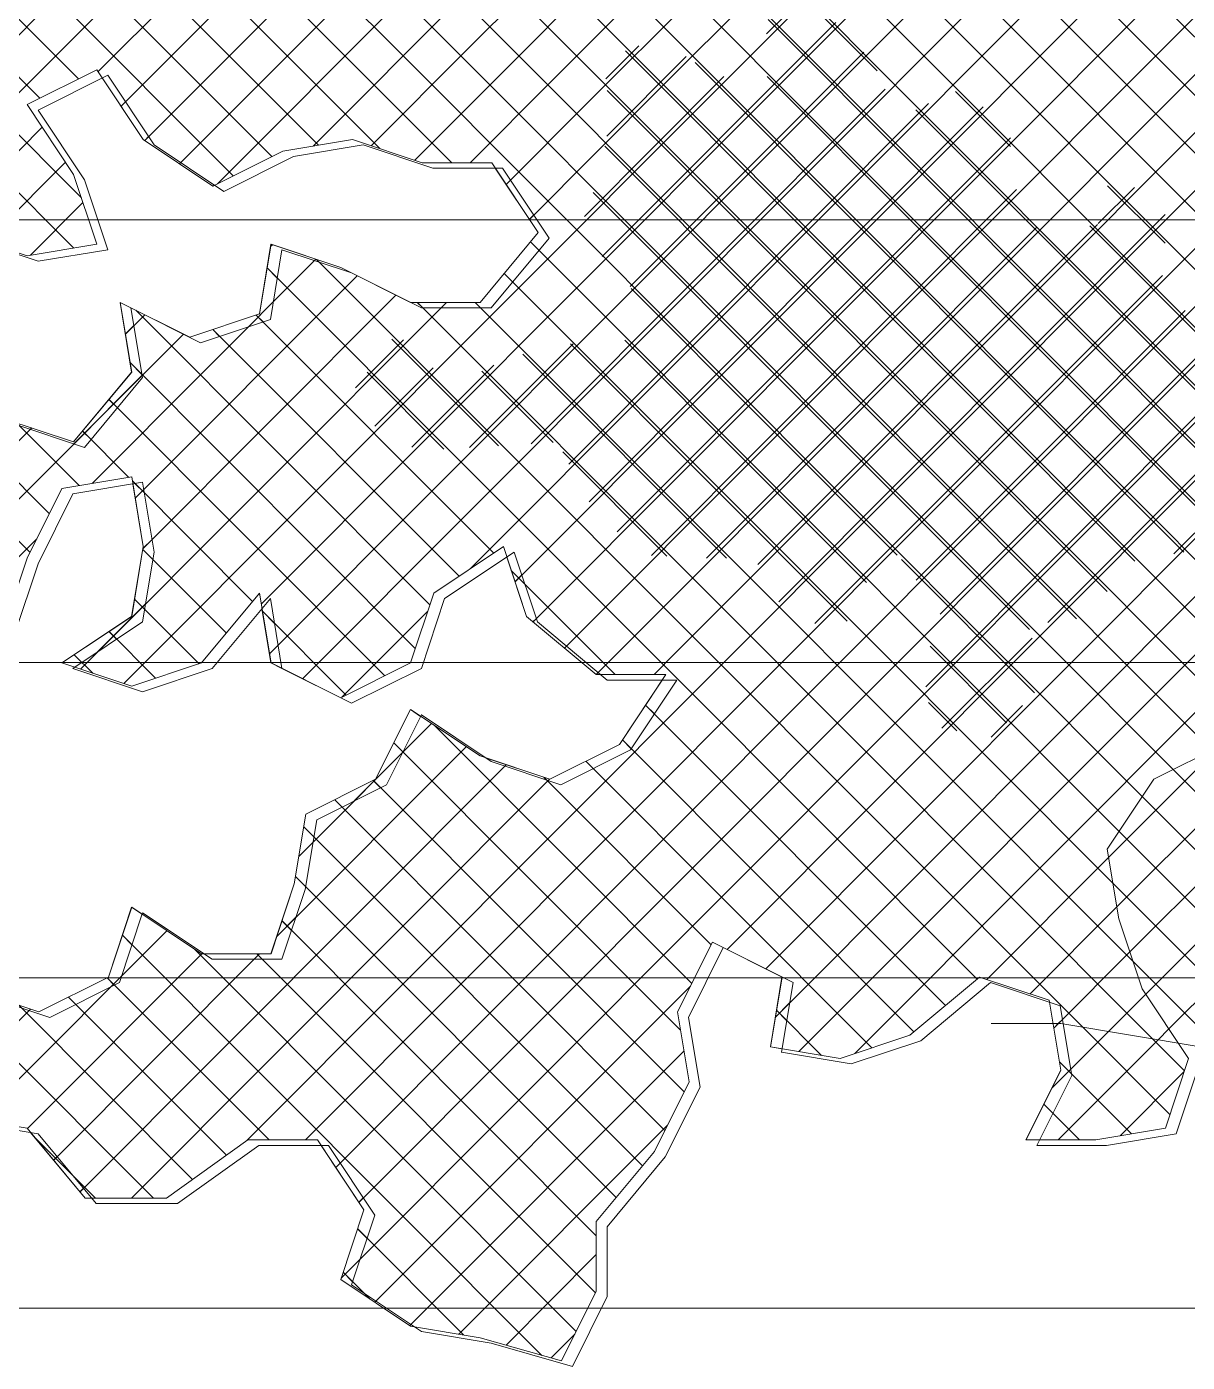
# Model space of a CAD drawing. Header units: millimetres. Extents: x -35517 to 139323, y -3702 to 5999.
# Drawn here: x 132737 to 134307, y 1986 to 3792 of the extents above; entities that cross this region are included whole.
import ezdxf

# ---------------------------------------------------------------- set-up
doc = ezdxf.new("R2010")
doc.units = ezdxf.units.MM
for name, color, linetype, lineweight in [('G-ANNO-TEXT', 231, 'Continuous', 5), ('G-IMPT', 8, 'Continuous', 5), ('L-PLNT', 71, 'Continuous', 5)]:
    doc.layers.add(name, color=color, linetype=linetype, lineweight=lineweight)

# ---------------------------------------------------------------- blocks, each defined once
blk = doc.blocks.new('SVA_Shades of Green Tree - Australian_Tree_based_on_Leopard_Tree_2901-1101184-GENERAL EAST ELEVATION')
at = {"layer": 'G-IMPT'}
for p, q in [((25711.4, 3775.9), (26139, 4204.3)), ((24622.4, 3721.5), (24202, 4142.6)), ((24606.5, 3659.1), (24141.6, 4124.7)), ((24658.2, 3764), (24289, 4133.8)), ((23933.3, 3485.1), (24557.3, 4110.1)), ((24831.8, 3747.1), (24480.6, 4098.8)), ((24968.6, 3688.4), (24547.7, 4110)), ((23793.3, 3423.2), (24465.2, 4096.3)), ((24440.3, 3590.2), (23935.9, 4095.4)), ((24492.5, 3616.3), (24014.2, 4095.4)), ((24555.5, 3631.7), (24089.4, 4098.6)), ((24257.5, 3731.3), (24616.1, 4090.5)), ((24736.5, 3764), (24405.7, 4095.4)), ((24231.1, 3721.3), (23885.4, 4067.6)), ((24288.8, 3684.3), (24669.5, 4065.7)), ((25024.8, 3710.6), (24671.8, 4064.1)), ((24320.8, 3637.9), (24716.5, 4034.3)), ((24178.9, 3695.2), (23865.8, 4008.8)), ((24367.8, 3606.6), (24777.3, 4016.8)), ((24419.1, 3579.6), (24848.2, 4009.3)), ((25135.7, 3677.9), (24797.4, 4016.8)), ((24235, 3560.6), (23822.4, 3973.8)), ((24681.6, 3764), (24895.2, 3978)), ((26029.6, 3253.1), (25296.2, 3987.7)), ((24224.6, 3492.6), (23775.4, 3942.5)), ((24759.9, 3764), (24944.9, 3949.3)), ((25020.9, 3711.7), (25262.2, 3953.5)), ((25328.4, 3720.2), (25106.2, 3942.8)), ((25951.3, 3253.1), (25261.6, 3943.9)), ((26107.9, 3253.1), (25413.9, 3948.3)), ((26128.9, 3310.4), (25503.5, 3936.9)), ((24534, 2910.4), (25556, 3934)), ((24825.4, 3751.2), (25003.6, 3929.7)), ((25323, 3779.1), (25468.2, 3924.5)), ((24760.7, 3058.9), (25618, 3917.7)), ((25306.3, 3134.9), (26087.2, 3917.1)), ((24821.4, 3041.4), (25670.6, 3892)), ((24872.9, 3720.4), (25037.8, 3885.5)), ((25611.5, 3362.2), (26139, 3890.6)), ((25081.4, 3693.9), (25257.3, 3870.1)), ((25873, 3253.1), (25257.8, 3869.3)), ((24845.7, 2987.3), (25711.4, 3854.4)), ((25279, 3691.2), (25113.9, 3856.6)), ((24920.5, 3689.6), (25060.5, 3829.9)), ((25229.7, 3662.1), (25061.7, 3830.5)), ((25141.9, 3676.1), (25290.2, 3824.7)), ((25311.1, 3732), (25226.2, 3817.1)), ((25689.8, 3362.2), (26139, 3812.1)), ((24939.4, 3481.2), (25255.3, 3797.6)), ((25161.4, 3782), (25186.5, 3807.2)), ((25948.4, 3015.2), (25163.5, 3801.4)), ((25819.5, 3698.8), (25711.4, 3807.1)), ((24888.4, 2951.6), (25711.4, 3775.9)), ((25197.5, 3653.4), (25323, 3779.1)), ((24616.7, 3699), (24681.6, 3764)), ((24626.9, 3630.8), (24759.9, 3764)), ((25286.3, 3134.9), (24658.2, 3764)), ((25364.6, 3134.9), (24736.5, 3764)), ((24944.2, 3721.3), (24988.9, 3766.1)), ((25659.7, 3069.1), (24970.7, 3759.3)), ((24977.3, 3440.8), (25293.2, 3757.2)), ((24685.7, 3611.2), (24825.4, 3751.2)), ((25442.9, 3134.9), (24831.8, 3747.1)), ((24945.4, 3644), (25052.9, 3751.7)), ((25725.7, 3081.5), (25064.8, 3743.5)), ((24735.8, 3607.9), (24622.4, 3721.5)), ((24760.6, 3607.9), (24872.9, 3720.4)), ((24915.1, 3535.3), (25103.8, 3724.3)), ((25149.7, 3134.9), (25748.9, 3735.1)), ((25895.2, 2990.1), (25162.2, 3724.3)), ((25685.8, 3362.2), (25328.4, 3720.2)), ((24840.8, 3531.4), (25020.9, 3711.7)), ((24843.2, 3227.9), (25321.9, 3707.4)), ((25622.1, 3028.4), (24946.1, 3705.5)), ((25505.7, 3228.9), (25024.8, 3710.6)), ((25228, 3134.9), (25794.3, 3702.1)), ((25491.2, 3630), (25417.1, 3704.3)), ((24288.7, 3684.3), (24294.6, 3690.2)), ((24292.5, 2903.7), (25081.4, 3693.9)), ((24548.3, 3630.5), (24616.7, 3699)), ((24809.5, 3578.4), (24920.5, 3689.6)), ((24894, 3200.4), (25380.7, 3687.9)), ((25490.5, 3165.6), (24968.6, 3688.4)), ((25607.5, 3362.2), (25279, 3691.2)), ((24478.2, 3011.3), (25141.9, 3676.1)), ((24921.5, 3149.5), (25454.4, 3683.3)), ((25520.9, 3292.1), (25135.7, 3677.9)), ((26139, 2902.8), (25363.6, 3679.4)), ((24040.1, 3513.5), (24182.1, 3655.8)), ((24489.4, 2944.1), (25197.5, 3653.4)), ((24638.5, 3627), (24606.5, 3659.1)), ((25536, 3355.3), (25229.7, 3662.1)), ((24320.7, 3637.9), (24325.9, 3643.2)), ((25580.7, 2991.4), (24943, 3630.2)), ((24959.4, 3109), (25491.2, 3641.8)), ((24105.6, 3500.8), (24213.4, 3608.8)), ((24367.7, 3606.6), (24369.2, 3608.1)), ((24809.4, 3578.4), (24815.3, 3584.4)), ((25541.7, 2986.5), (26139, 3584.8)), ((25700.4, 3499), (25622.8, 3576.6)), ((25516.9, 2976.8), (24927.2, 3567.6)), ((25005.8, 3077.1), (25499.6, 3571.7)), ((25610.1, 3525.6), (25658.9, 3574.5)), ((24166, 3482.8), (24237.1, 3554.1)), ((24840.7, 3531.4), (24846.7, 3537.3)), ((25080.4, 3073.4), (25527.7, 3521.5)), ((25149.8, 3064.6), (25609.1, 3524.6)), ((25178, 3014.4), (25700.6, 3537.9)), ((26139, 2981.2), (25598.5, 3522.6)), ((25712.3, 3079), (26139, 3506.4)), ((24490.8, 3494.6), (24493.3, 3497.1)), ((24490.9, 3494.6), (24493.5, 3497.1)), ((24853.7, 3489.7), (24842.3, 3501.1)), ((25208, 3134.9), (24842.4, 3501.1)), ((24249.5, 3174.4), (24552.2, 3477.5)), ((24550.2, 3475.7), (24552.1, 3477.5)), ((24556.6, 3473.6), (24552.9, 3477.3)), ((25052, 2977.4), (24553.1, 3477.3)), ((24307.8, 3154.3), (24608.1, 3455.1)), ((24499.8, 3452), (24486, 3465.8)), ((25028.4, 2922.7), (24486.1, 3465.8)), ((24818.1, 3446.9), (24806.7, 3458.4)), ((25129.7, 3134.9), (24806.8, 3458.4)), ((25227, 2985), (25696.9, 3455.7)), ((25376.7, 2899.6), (25941.3, 3465.2)), ((25338.3, 3077.3), (24978.6, 3437.7)), ((24233.8, 2923.3), (24728.8, 3419.2)), ((24318.3, 3086.4), (24660.3, 3429)), ((24460.8, 3386.2), (24494.4, 3419.8)), ((24696.6, 3411.8), (24689.2, 3419.2)), ((25075.7, 3032.2), (24689.3, 3419.2)), ((24721.3, 3411.8), (24728.7, 3419.2)), ((24774.9, 3411.8), (24767.5, 3419.2)), ((25099.3, 3087), (24767.6, 3419.2)), ((24294.4, 3376.2), (24320.7, 3402.5)), ((24706.1, 3010.2), (24308.4, 3408.6)), ((24480.7, 3392.8), (24471.4, 3402)), ((24792.7, 3080.3), (24471.5, 3402)), ((25363.8, 3043.6), (25727.7, 3408.1)), ((24294.3, 3376.2), (24306, 3387.9)), ((24421.9, 3373.2), (24412.7, 3382.4)), ((24745.7, 3049), (24412.8, 3382.4)), ((25396.2, 2997.6), (25779.1, 3381.2)), ((23932.1, 2934.9), (24372.9, 3376.3)), ((24605.7, 3303.7), (24670.4, 3368.6)), ((24799.2, 3225.2), (24655, 3369.6)), ((24759.8, 3222.9), (24899.9, 3363.2)), ((25270.7, 2988.2), (24896.3, 3363.2)), ((25296.8, 3040.4), (24969.9, 3368)), ((25489.6, 3161.7), (25689.8, 3362.2)), ((25514.3, 3264.9), (25611.5, 3362.2)), ((25792.5, 3176.9), (25607.5, 3362.2)), ((25887.2, 3160.4), (25685.8, 3362.2)), ((25107.3, 3073.4), (24832.1, 3349.1)), ((25534.6, 3128.3), (25752.1, 3346.2)), ((25710.1, 3181), (25536, 3355.3)), ((24317, 3321.4), (24300.7, 3337.8)), ((24686.5, 2951.4), (24300.8, 3337.8)), ((24725.3, 3220.8), (24621.5, 3324.8)), ((24631.9, 3251.6), (24710.8, 3330.6)), ((24681.9, 3223.2), (24792.6, 3334.1)), ((24872.9, 3229.8), (24776.7, 3326.2)), ((24224.6, 3227.9), (24317.2, 3320.7)), ((25597.7, 3113.1), (25789.6, 3305.3)), ((24283.6, 3276.5), (24272.2, 3287.9)), ((24645.3, 2914.3), (24272.3, 3287.9)), ((25667, 3145.7), (25520.9, 3292.1)), ((24232, 3171.4), (24147.4, 3256.2)), ((25384.6, 3134.9), (25514.3, 3264.9)), ((23873.4, 2954.5), (24167.8, 3249.4)), ((24165.9, 3247.5), (24167.7, 3249.4)), ((24248, 3233.7), (24236.6, 3245.2)), ((24299.1, 3182.6), (24236.7, 3245.2)), ((24191.7, 3133.4), (24099.8, 3225.4)), ((25026.6, 3075.9), (24885.8, 3216.9)), ((25623.9, 3110.4), (25505.7, 3228.9)), ((24165.6, 3081.1), (24064.2, 3182.6)), ((24466.5, 3014.9), (24303.9, 3177.8)), ((25108.2, 2544.3), (25747.5, 3184.7)), ((26139, 2751.4), (25710.1, 3181)), ((24320.1, 3161.5), (24307.4, 3174.2)), ((24307.7, 3154.3), (24319.4, 3166)), ((25160.4, 2518.2), (25814.2, 3173.1)), ((25173.6, 2452.9), (25880.9, 3161.5)), ((25462.9, 3134.9), (25489.6, 3161.7)), ((25525.7, 3130.4), (25490.5, 3165.6)), ((26139, 2672.9), (25667, 3145.7)), ((24458.8, 2286), (25306.3, 3134.9)), ((24538, 2286.9), (25384.6, 3134.9)), ((24579.1, 2249.6), (25462.9, 3134.9)), ((24610.4, 2202.6), (25534.6, 3128.3)), ((25037.7, 2944.3), (25228, 3134.9)), ((25097.3, 3082.5), (25149.7, 3134.9)), ((25630.1, 2633.7), (25129.7, 3134.9)), ((25205.3, 2406.3), (25934.1, 3136.3)), ((25638.3, 2703.9), (25208, 3134.9)), ((25669.6, 2751), (25286.3, 3134.9)), ((25711.4, 2787.5), (25364.6, 3134.9)), ((25763.6, 2813.7), (25442.9, 3134.9)), ((26084.5, 2570.6), (25525.7, 3130.4)), ((24586.3, 2100), (25597.7, 3113.1)), ((26140.1, 2593.4), (25623.9, 3110.4)), ((23985.4, 2909.8), (24174.7, 3099.4)), ((24318.1, 3086.4), (24330.5, 3098.8)), ((24331.7, 3071.4), (24317.9, 3085.2)), ((24430.9, 2972.2), (24318.1, 3085.2)), ((24931.2, 2916), (25097.3, 3082.5)), ((25657.2, 2528.1), (25099.3, 3087)), ((25280.8, 2403.6), (25963.4, 3087.3)), ((25524, 2891.4), (25344, 3071.7)), ((24834.8, 3038.1), (24816.2, 3056.7)), ((24956.8, 2915.9), (24816.3, 3056.7)), ((24821.3, 3041.4), (24830.6, 3050.7)), ((24320.5, 3004.2), (24306.8, 3018)), ((24394.1, 2930.6), (24306.9, 3018)), ((25683.4, 2423.5), (25075.7, 3032.2)), ((24256.9, 2946.6), (24321.8, 3011.6)), ((24496, 2985.2), (24479.7, 3001.6)), ((24593.1, 2888.2), (24479.8, 3001.6)), ((24587.3, 2885.3), (24703.1, 3001.3)), ((24845.6, 2987.3), (24850.2, 2991.9)), ((24282.6, 2963.7), (24272.2, 2974.1)), ((24335.4, 2911), (24272.4, 2974.1)), ((25589.4, 2439.2), (25052, 2977.4)), ((25398.7, 2843.3), (25520.5, 2965.3)), ((24489.3, 2944.1), (24500.9, 2955.8)), ((24888.3, 2951.6), (24891, 2954.4)), ((25009.4, 2915.9), (25037.7, 2944.3)), ((25486.1, 2850.9), (25382.9, 2954.3)), ((24235.6, 2932.4), (24225.3, 2942.8)), ((24250.3, 2917.8), (24225.4, 2942.8)), ((24931, 2916), (24933.8, 2918.7)), ((25446.2, 2504.2), (25028.4, 2922.7)), ((25009.8, 2862.8), (24997.9, 2874.7)), ((25403.5, 2468.6), (24998, 2874.7)), ((25419, 2839.7), (25380.7, 2878)), ((25465.3, 2831.5), (25507.7, 2874)), ((24529.1, 2670.1), (24708.4, 2849.7)), ((25060.5, 2498.4), (24712.3, 2847.1)), ((24499.2, 2561.7), (24755.4, 2818.4)), ((24669.7, 2811.3), (24657.3, 2823.7)), ((25045.3, 2435.2), (24657.4, 2823.7)), ((24978.4, 2815.8), (24966.6, 2827.6)), ((25360.7, 2432.9), (24966.7, 2827.6)), ((25624.2, 2669), (25773.5, 2818.6)), ((24603.9, 2745.1), (24669.4, 2810.8)), ((24926.9, 2788.9), (24917, 2798.8)), ((25304, 2411.3), (24917.2, 2798.8)), ((24233.1, 2216.8), (24809.4, 2794.1)), ((24807.5, 2792.3), (24809.3, 2794.1)), ((25800.4, 2698.4), (25711.4, 2787.5)), ((24302.9, 2208.2), (24868.2, 2774.5)), ((24639.6, 2763), (24629.7, 2772.9)), ((25050.1, 2351.9), (24629.8, 2772.9)), ((24864.2, 2773.3), (24860.5, 2777)), ((25086.6, 2550.7), (24860.7, 2777)), ((24866.2, 2772.7), (24868, 2774.5)), ((25635.4, 2601.8), (25813.7, 2780.4)), ((24587.4, 2736.9), (24577.5, 2746.8)), ((25024, 2299.6), (24577.6, 2746.8)), ((25857.9, 2562.3), (25669.6, 2751)), ((24549.4, 2696.5), (24535.6, 2710.3)), ((24993.6, 2251.7), (24535.8, 2710.3)), ((26139, 2202.4), (25638.3, 2703.9)), ((24528.9, 2670.1), (24548.2, 2689.4)), ((25652.9, 2541), (25784.7, 2673)), ((25459.2, 2503.8), (25624.2, 2669)), ((24538.2, 2629.3), (24524.4, 2643.1)), ((24958, 2208.9), (24524.6, 2643.1)), ((25674.3, 2484), (25843.5, 2653.4)), ((26139, 2123.9), (25630.1, 2633.7)), ((24302.4, 2600), (24303.4, 2601)), ((24302.5, 2600), (24303.5, 2601)), ((25518, 2484.2), (25635.4, 2601.8)), ((24499.1, 2561.7), (24525, 2587.8)), ((24519.1, 2570), (24506.1, 2583)), ((24931.3, 2157.3), (24506.3, 2583)), ((25705.7, 2437), (25857.9, 2589.5)), ((24095, 2313.7), (24350.5, 2569.7)), ((24303.3, 2550.8), (24290.4, 2563.8)), ((24857.7, 1995.6), (24290.5, 2563.8)), ((24161.9, 2302.3), (24397.7, 2538.5)), ((24197.5, 2259.5), (24476, 2538.5)), ((24904, 2027.8), (24387.8, 2544.8)), ((24468.5, 2531.1), (24475.9, 2538.5)), ((24479.6, 2531.1), (24472.2, 2538.5)), ((24930.1, 2080), (24472.4, 2538.5)), ((25556.2, 2444.1), (25652.9, 2541)), ((25784.6, 2400.5), (25657.2, 2528.1)), ((24279.5, 2496.3), (24269.7, 2506.2)), ((24488.7, 2286.9), (24269.8, 2506.2)), ((24274.7, 2493.8), (24289.2, 2508.4)), ((24632, 2067.3), (25058.5, 2494.6)), ((24332.3, 2208.2), (24054.5, 2486.5)), ((24227.3, 2470.1), (24217.4, 2480)), ((24431.1, 2266.2), (24217.6, 2480)), ((25623.8, 2433.4), (25674.3, 2484)), ((24038.1, 2335.1), (24166.3, 2463.6)), ((24385.4, 2233.5), (24150.4, 2468.9)), ((24164.3, 2461.7), (24166.2, 2463.6)), ((25173.4, 2452.9), (25192.7, 2472.3)), ((25188.7, 2448.2), (25174.9, 2462.1)), ((25235.8, 2401.2), (25175.1, 2462.1)), ((25549.9, 2438), (25556.1, 2444.1)), ((25550.1, 2438), (25556.2, 2444.1)), ((25556.1, 2444.1), (25561.6, 2449.7)), ((25707.1, 2321.3), (25589.4, 2439.2)), ((25547.3, 2356.7), (25623.8, 2433.4)), ((25555.8, 2286.9), (25690.9, 2422.2)), ((25726.7, 2380.1), (25683.4, 2423.5)), ((25690.9, 2422.2), (25705.7, 2437)), ((24678.9, 2035.9), (25049.9, 2407.5)), ((25573.8, 2376.2), (25557.5, 2392.6)), ((25655.1, 2295), (25557.6, 2392.6)), ((25547.2, 2356.7), (25572.8, 2382.4)), ((25639.6, 2292.4), (25726.4, 2379.3)), ((25548.8, 2322.9), (25536.4, 2335.2)), ((25584.8, 2286.9), (25536.6, 2335.2)), ((24745.6, 2024.3), (25027.5, 2306.7)), ((24223, 2239.2), (24170.7, 2291.6)), ((24254, 2208.2), (24170.8, 2291.6)), ((24197.4, 2259.5), (24202.1, 2264.3)), ((24579, 2249.6), (24584.9, 2255.6)), ((24233, 2216.8), (24237.7, 2221.5)), ((24610.3, 2202.6), (24616.2, 2208.5)), ((24621.4, 2153.8), (24608.4, 2166.8)), ((24751.9, 2023.3), (24608.6, 2166.8)), ((24809.2, 2009.5), (24931.3, 2131.8)), ((24586.2, 2100), (24612.2, 2126)), ((24601.8, 2095), (24588.8, 2108)), ((24624.9, 2072), (24589, 2108)), ((24624.8, 2072), (24617.3, 2079.5)), ((24631.8, 2067.3), (24633.3, 2068.8)), ((24678.8, 2035.9), (24680.3, 2037.4)), ((24870.1, 1992.1), (24902.2, 2024.3))]:
    blk.add_line(p, q, dxfattribs=at)
at = {"layer": 'G-IMPT', "flags": 128}
for points in [[(24067.4, 3513.5), (24161.6, 3482.1), (24255.9, 3497.8), (24224.5, 3592.2), (24161.6, 3686.5), (24255.9, 3733.7), (24318.7, 3639.4), (24412.9, 3576.4), (24507.2, 3623.6), (24601.4, 3639.4), (24695.7, 3607.9), (24789.9, 3607.9), (24852.7, 3513.5), (24774.2, 3419.2), (24679.9, 3419.2), (24585.7, 3466.4), (24491.5, 3497.8), (24475.8, 3403.5), (24381.5, 3372), (24287.3, 3419.2), (24303, 3324.8), (24224.5, 3230.5), (24130.2, 3261.9)], [(24130.2, 2978.8), (24161.6, 3073.2), (24208.7, 3167.6), (24303, 3183.3), (24318.7, 3088.9), (24303, 2994.6), (24208.7, 2931.7), (24303, 2900.2), (24397.2, 2931.7), (24475.8, 3026), (24491.5, 2931.7), (24585.7, 2884.5), (24679.9, 2931.7), (24711.4, 3026), (24805.6, 3088.9), (24837, 2994.6), (24931.3, 2915.9), (25025.5, 2915.9), (24962.7, 2821.6), (24868.4, 2774.4), (24774.2, 2805.9), (24679.9, 2868.8), (24632.8, 2774.4), (24538.6, 2727.2), (24522.9, 2632.9), (24491.5, 2538.5), (24397.2, 2538.5), (24303, 2601.4), (24271.6, 2507), (24177.3, 2459.9), (24083.1, 2491.3)], [(24067.4, 2318.3), (24161.6, 2302.6), (24240.2, 2208.2), (24350.1, 2208.2), (24460.1, 2286.9), (24554.3, 2286.9), (24617.1, 2192.5), (24585.7, 2098.2), (24679.9, 2035.3), (24774.2, 2019.5), (24884.1, 1988.1), (24931.3, 2082.4), (24931.3, 2176.8), (25009.8, 2271.2), (25056.9, 2365.5), (25041.2, 2459.9), (25088.3, 2554.2), (25182.6, 2507), (25166.9, 2412.7), (25261.1, 2397), (25355.3, 2428.4), (25449.6, 2507), (25543.8, 2475.6), (25559.5, 2381.2), (25512.4, 2286.9), (25606.6, 2286.9), (25700.9, 2302.6), (25732.3, 2397), (25669.5, 2491.3), (25638.1, 2585.7), (25622.3, 2680), (25685.2, 2774.4), (25779.4, 2821.6)], [(24263.1, 3722.6), (24318.6, 3639.4), (24412.8, 3576.4), (24415, 3577.5)], [(24794.7, 3600.5), (24852.6, 3513.5), (24774.1, 3419.2), (24679.9, 3419.2)], [(24600.4, 3458.9), (24585.6, 3466.4), (24491.3, 3497.8), (24475.6, 3403.5), (24381.4, 3372)], [(24302, 3411.7), (24287.2, 3419.2), (24302.9, 3324.8), (24224.3, 3230.5), (24130.1, 3261.9), (24051.6, 3167.6), (23957.3, 3088.9), (23863.1, 3120.4), (23768.8, 3104.7), (23753.1, 3010.3), (23768, 3002.9)], [(24304.5, 3173.7), (24318.6, 3088.9), (24302.9, 2994.6), (24208.6, 2931.7), (24225.9, 2925.9)], [(24810.2, 3074.8), (24836.9, 2994.6), (24931.1, 2915.9), (24937.1, 2915.9)], [(24479.1, 3005), (24491.3, 2931.7), (24506.2, 2924.2)], [(25020.4, 2908.5), (24962.5, 2821.6), (24868.3, 2774.4), (24781.6, 2803.3)], [(24693.7, 2859.5), (24679.8, 2868.8), (24632.7, 2774.4), (24538.5, 2727.2), (24522.7, 2632.9), (24491.3, 2538.5), (24400.9, 2538.5)], [(24317, 2592), (24302.9, 2601.4), (24271.4, 2507), (24177.2, 2459.9), (24083, 2491.3), (23988.7, 2475.6), (23957.3, 2381.2), (24067.3, 2318.3), (24070, 2317.9)], [(25182.4, 2507), (25166.7, 2412.7), (25182.4, 2410.1)], [(25544.1, 2473), (25559.4, 2381.2), (25512.3, 2286.9), (25530.8, 2286.9)], [(25465.1, 2444.1), (25559.4, 2444.1), (25562.6, 2443.6)], [(25465.3, 2444.1), (25559.5, 2444.1), (25653.8, 2428.4), (25748, 2412.7), (25842.2, 2381.2), (25936.5, 2286.9), (26015, 2192.5), (26030.7, 2098.2), (26046.4, 2003.8), (26077.8, 1909.4), (26077.8, 1437.7), (26062.1, 1343.3), (26030.7, 1248.9), (26030.7, 1060.2), (26062.1, 965.9), (26062.1, 588.4), (26046.4, 494.1), (26015, 399.7), (26015, 211), (25983.6, 116.6), (25983.6, 22.3), (26077.8, 6.6), (26139, 6.6)], [(24166.2, 2296.9), (24240, 2208.2), (24248.7, 2208.2)], [(24559.1, 2279.5), (24617, 2192.5), (24585.6, 2098.2), (24679.8, 2035.3), (24684.8, 2034.4)]]:
    blk.add_lwpolyline(points, dxfattribs=at)
at = {"layer": 'L-PLNT'}
for p, q in [((24176.3, 3679.1), (24270.6, 3726.3)), ((24270.6, 3726.3), (24333.4, 3632)), ((24239.2, 3584.8), (24176.3, 3679.1)), ((24333.4, 3632), (24427.7, 3569.1)), ((24521.9, 3616.2), (24616.1, 3632)), ((24616.1, 3632), (24710.4, 3600.5)), ((24427.7, 3569.1), (24521.9, 3616.2)), ((24710.4, 3600.5), (24804.6, 3600.5)), ((24804.6, 3600.5), (24867.4, 3506.1)), ((24270.6, 3490.4), (24239.2, 3584.8)), ((24082.1, 3506.1), (24176.3, 3474.7)), ((24867.4, 3506.1), (24788.9, 3411.8)), ((24867.4, 3506.1), (24867.4, 3506.1)), ((24176.3, 3474.7), (24270.6, 3490.4)), ((24506.2, 3490.4), (24490.5, 3396.1)), ((24506.1, 3490.4), (24506.2, 3490.4)), ((24600.4, 3459), (24506.2, 3490.4)), ((24694.7, 3411.8), (24600.4, 3459)), ((24396.2, 3364.6), (24302, 3411.8)), ((24302, 3411.8), (24317.7, 3317.4)), ((24302, 3411.8), (24302, 3411.8)), ((24490.5, 3396.1), (24396.2, 3364.6)), ((24788.9, 3411.8), (24694.7, 3411.8)), ((24317.7, 3317.4), (24239.2, 3223.1)), ((24317.7, 3317.4), (24317.7, 3317.4)), ((24239.2, 3223.1), (24144.9, 3254.5)), ((24176.3, 3065.8), (24223.5, 3160.2)), ((24223.5, 3160.2), (24317.7, 3175.9)), ((24317.7, 3175.9), (24333.4, 3081.5)), ((24333.4, 3081.5), (24317.7, 2987.2)), ((24333.4, 3081.5), (24333.4, 3081.5)), ((24726.1, 3018.6), (24820.3, 3081.5)), ((24820.3, 3081.5), (24851.7, 2987.2)), ((24144.9, 2971.4), (24176.3, 3065.8)), ((24411.9, 2924.3), (24490.5, 3018.6)), ((24490.5, 3018.6), (24506.2, 2924.3)), ((24694.7, 2924.3), (24726.1, 3018.6)), ((24317.7, 2987.2), (24223.5, 2924.3)), ((24851.7, 2987.2), (24946, 2908.5)), ((24851.7, 2987.2), (24851.7, 2987.2)), ((24223.5, 2924.3), (24317.7, 2892.8)), ((24317.7, 2892.8), (24411.9, 2924.3)), ((24506.1, 2924.3), (24506.2, 2924.3)), ((24506.2, 2924.3), (24600.4, 2877.1)), ((24600.4, 2877.1), (24694.7, 2924.3)), ((24945.9, 2908.5), (24946, 2908.5)), ((24946, 2908.5), (25040.2, 2908.5)), ((25040.2, 2908.5), (24977.4, 2814.2)), ((24694.7, 2861.4), (24647.5, 2767)), ((24694.6, 2861.4), (24694.7, 2861.4)), ((24788.9, 2798.5), (24694.7, 2861.4)), ((24977.4, 2814.2), (24883.1, 2767)), ((24883.1, 2767), (24788.9, 2798.5)), ((24647.5, 2767), (24553.3, 2719.8)), ((24553.3, 2719.8), (24537.6, 2625.5)), ((24553.3, 2719.8), (24553.3, 2719.8)), ((24537.6, 2625.5), (24506.2, 2531.1)), ((24537.6, 2625.5), (24537.6, 2625.5)), ((24317.7, 2594), (24286.3, 2499.7)), ((24411.9, 2531.1), (24317.7, 2594)), ((24317.7, 2594), (24317.7, 2594)), ((25055.9, 2452.5), (25103, 2546.8)), ((25103, 2546.8), (25197.3, 2499.7)), ((24506.2, 2531.1), (24411.9, 2531.1)), ((24286.3, 2499.7), (24192.1, 2452.5)), ((25197.3, 2499.7), (25181.6, 2405.3)), ((25370.1, 2421), (25464.3, 2499.7)), ((25464.3, 2499.7), (25558.5, 2468.2)), ((24192.1, 2452.5), (24097.8, 2483.9)), ((25558.5, 2468.2), (25574.2, 2373.8)), ((25071.6, 2358.1), (25055.9, 2452.5)), ((25275.8, 2389.6), (25370.1, 2421)), ((25181.5, 2405.3), (25181.6, 2405.3)), ((25181.6, 2405.3), (25275.8, 2389.6)), ((25715.6, 2295.2), (25747, 2389.6)), ((25574.2, 2373.8), (25527.1, 2279.5)), ((25574.2, 2373.8), (25574.2, 2373.8)), ((25024.5, 2263.8), (25071.6, 2358.1)), ((24082.1, 2310.9), (24176.3, 2295.2)), ((24176.3, 2295.2), (24254.9, 2200.9)), ((25621.4, 2279.5), (25715.6, 2295.2)), ((24364.8, 2200.9), (24474.8, 2279.5)), ((24474.8, 2279.5), (24569, 2279.5)), ((24569, 2279.5), (24631.8, 2185.1)), ((25527.1, 2279.5), (25621.4, 2279.5)), ((25527.1, 2279.5), (25527.1, 2279.5)), ((24946, 2169.4), (25024.5, 2263.8)), ((24254.8, 2200.9), (24254.9, 2200.9)), ((24254.9, 2200.9), (24364.8, 2200.9)), ((24631.8, 2185.1), (24600.4, 2090.8)), ((24631.8, 2185.1), (24631.8, 2185.1)), ((24946, 2075), (24946, 2169.4)), ((24600.4, 2090.8), (24694.7, 2027.9)), ((24600.4, 2090.8), (24600.4, 2090.8)), ((24898.9, 1980.7), (24946, 2075)), ((24694.7, 2027.9), (24788.9, 2012.1)), ((24788.9, 2012.1), (24898.9, 1980.7))]:
    blk.add_line(p, q, dxfattribs=at)

msp = doc.modelspace()

# ---------------------------------------------------------------- linework, layer by layer
at = {"layer": 'G-ANNO-TEXT', "color": 7}
for p, q in [((125070.6, 3530.6), (133345.4, 3530.6)), ((133345.4, 3530.6), (134339.6, 3530.6)), ((131871.3, 2932.5), (135295.2, 2932.5)), ((129510.5, 2506), (135920.7, 2506)), ((125567.5, 2059.4), (135021.6, 2059.4))]:
    msp.add_line(p, q, dxfattribs=at)

# ---------------------------------------------------------------- block references
at = {"layer": 'L-PLNT'}
msp.add_blockref('SVA_Shades of Green Tree - Australian_Tree_based_on_Leopard_Tree_2901-1101184-GENERAL EAST ELEVATION', (108576.2, 0), dxfattribs=at)

doc.saveas('drawing.dxf')
